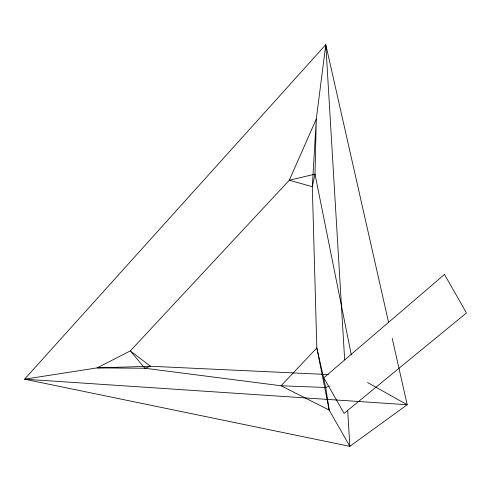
<?xml version="1.0" encoding="UTF-8"?>
<svg xmlns="http://www.w3.org/2000/svg" width="491" height="491" viewBox="0 0 491 491"><rect width="100%" height="100%" fill="white"/><g stroke="black" fill="none" stroke-linecap="round" stroke-linejoin="round"><path stroke-width="0.74" d="M329.258 386.116L325.754 387.491L281.048 385.773L144.863 368.25L97.071 367.894L24.55 379.193L325.797 44.663L388.62 322.562M328.344 374.553L150.442 366.255L97.071 367.894L130.33 350.905L289.309 180.222L316.284 119.043L325.797 44.663L344.67 359.885M367.569 382.55L407.192 404.731L349.844 446.337L24.55 379.193L407.192 404.731L392.168 338.25M351.31 354.846L315.007 174.164L316.284 119.043L312.313 186.69L316.836 347.978L329.173 410.071L349.844 446.337L347.689 410.378M315.007 174.164L312.313 186.69L289.309 180.222L315.007 174.164M316.836 347.978L281.048 385.773L329.173 410.071L325.754 387.491L316.836 347.978M444.49 274.451L323.802 377.806L344.081 413.361L466.45 312.945L444.49 274.451M150.442 366.255L144.863 368.25L130.33 350.905L150.442 366.255"/></g></svg>
